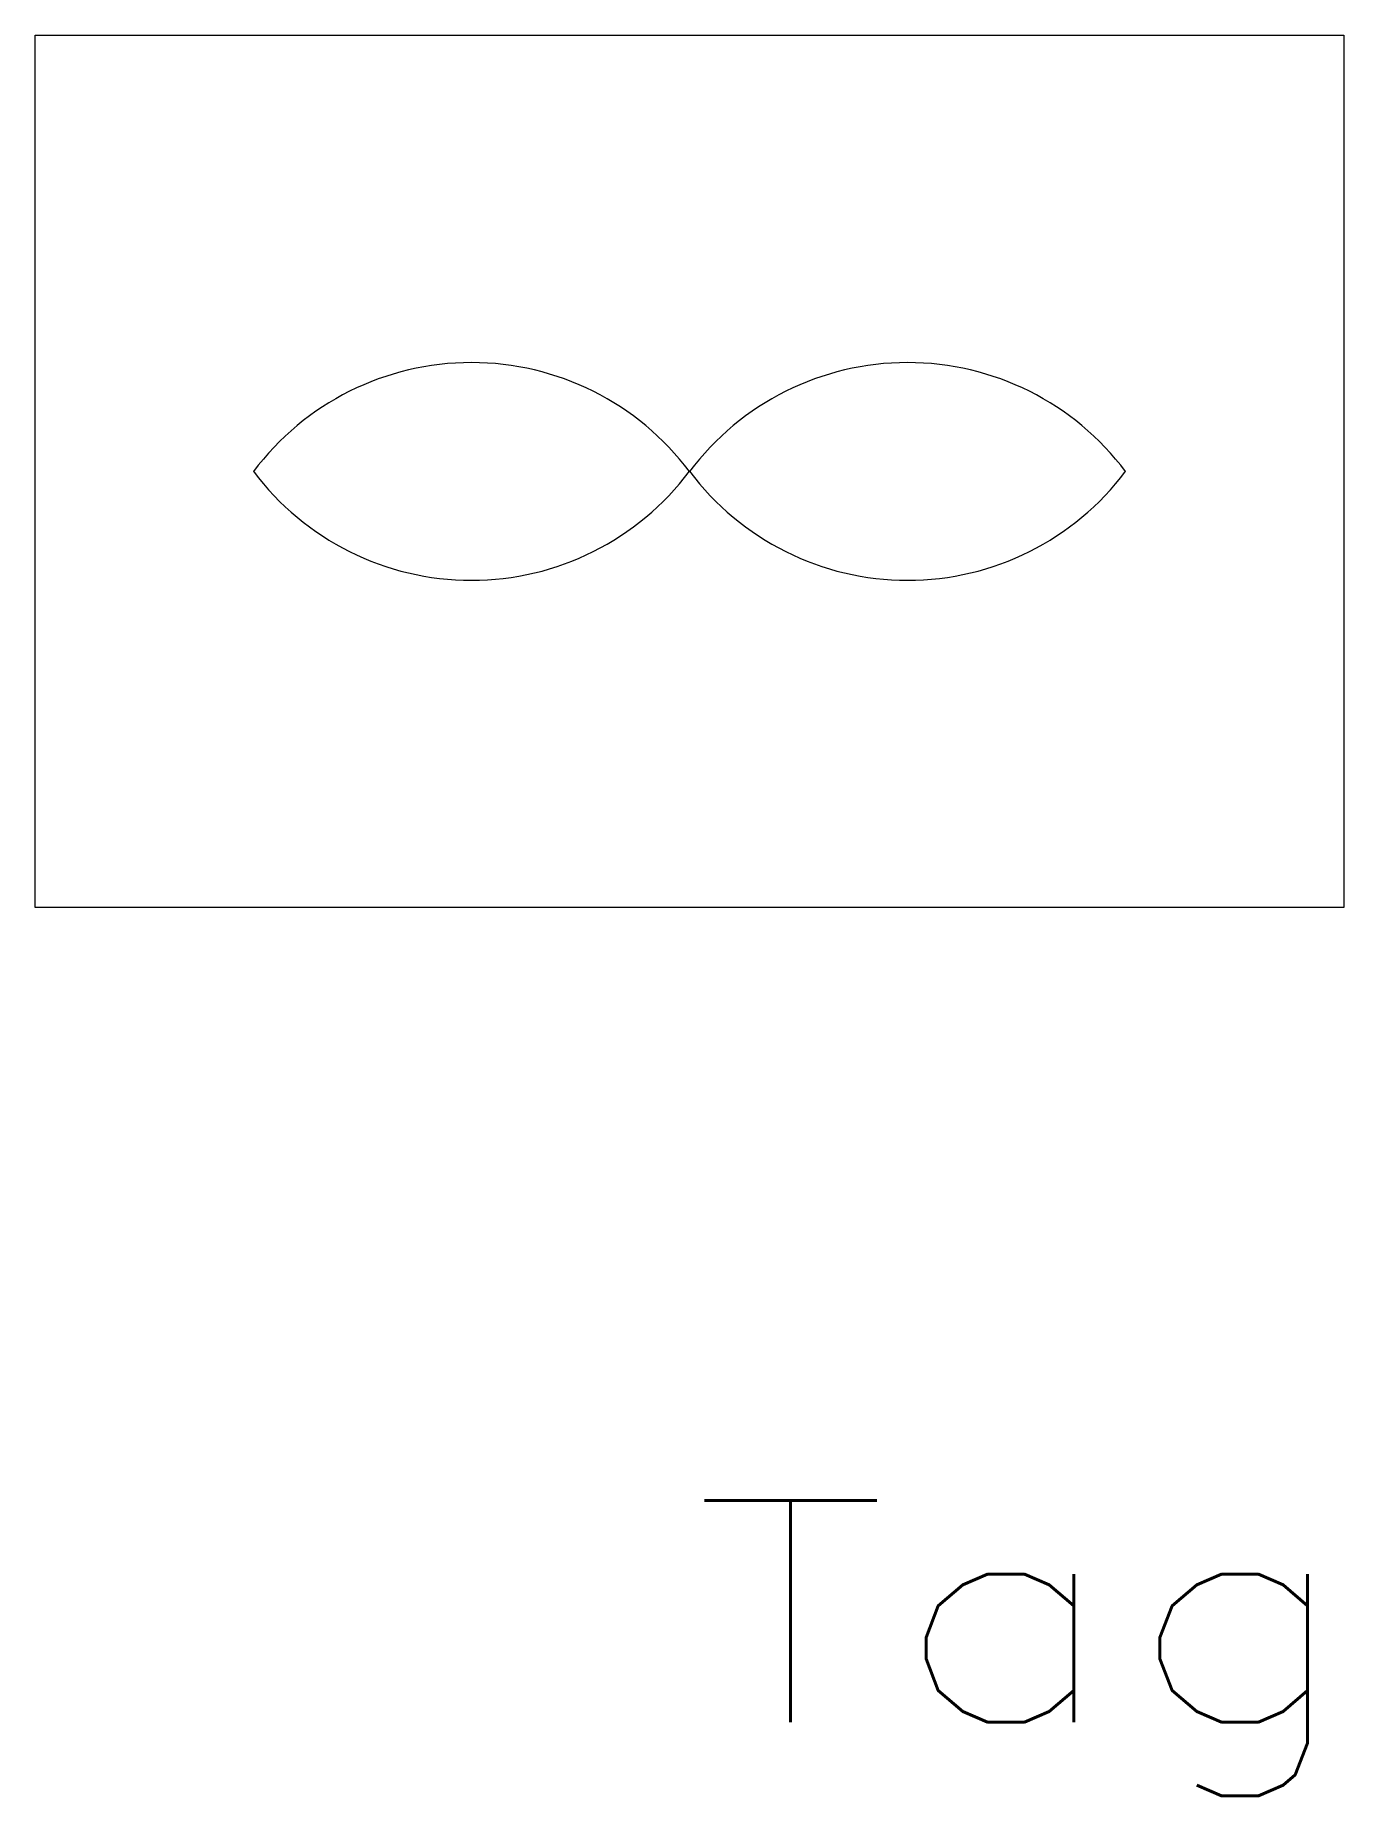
# Model space of a CAD drawing. Header units: inches. Extents: x -3.8 to 3.8, y -7.6 to 2.5.
import ezdxf
from ezdxf.enums import TextEntityAlignment as Align

# ---------------------------------------------------------------- set-up
doc = ezdxf.new("R2010")
doc.units = ezdxf.units.IN
doc.header["$MEASUREMENT"] = 0
doc.layers.get('0').update_dxf_attribs({"lineweight": 0})
doc.styles.add('STANDARD1', font='TXT.SHX')

msp = doc.modelspace()

# ---------------------------------------------------------------- linework, layer by layer
for p, q in [((-3.75, 2.5), (3.75, 2.5)), ((-3.75, -2.5), (-3.75, 2.5)), ((3.75, 2.5), (3.75, -2.5)), ((3.75, -2.5), (-3.75, -2.5))]:
    msp.add_line(p, q)
for centre, start, end in [((-1.25, -0.938), 36.8699, 143.1301), ((1.25, -0.938), 36.8699, 143.1301), ((-1.25, 0.938), -143.1301, -36.8699), ((1.25, 0.938), -143.1301, -36.8699)]:
    msp.add_arc(centre, 1.562, start, end)

# ---------------------------------------------------------------- texts
at = {"color": 7, "linetype": 'Continuous', "style": 'STANDARD1', "width": 1.166667}
msp.add_text('Tag', height=1.27, dxfattribs=at).set_placement((0.015, -7.167), (3.825, -7.167), align=Align.FIT)

doc.saveas('drawing.dxf')
